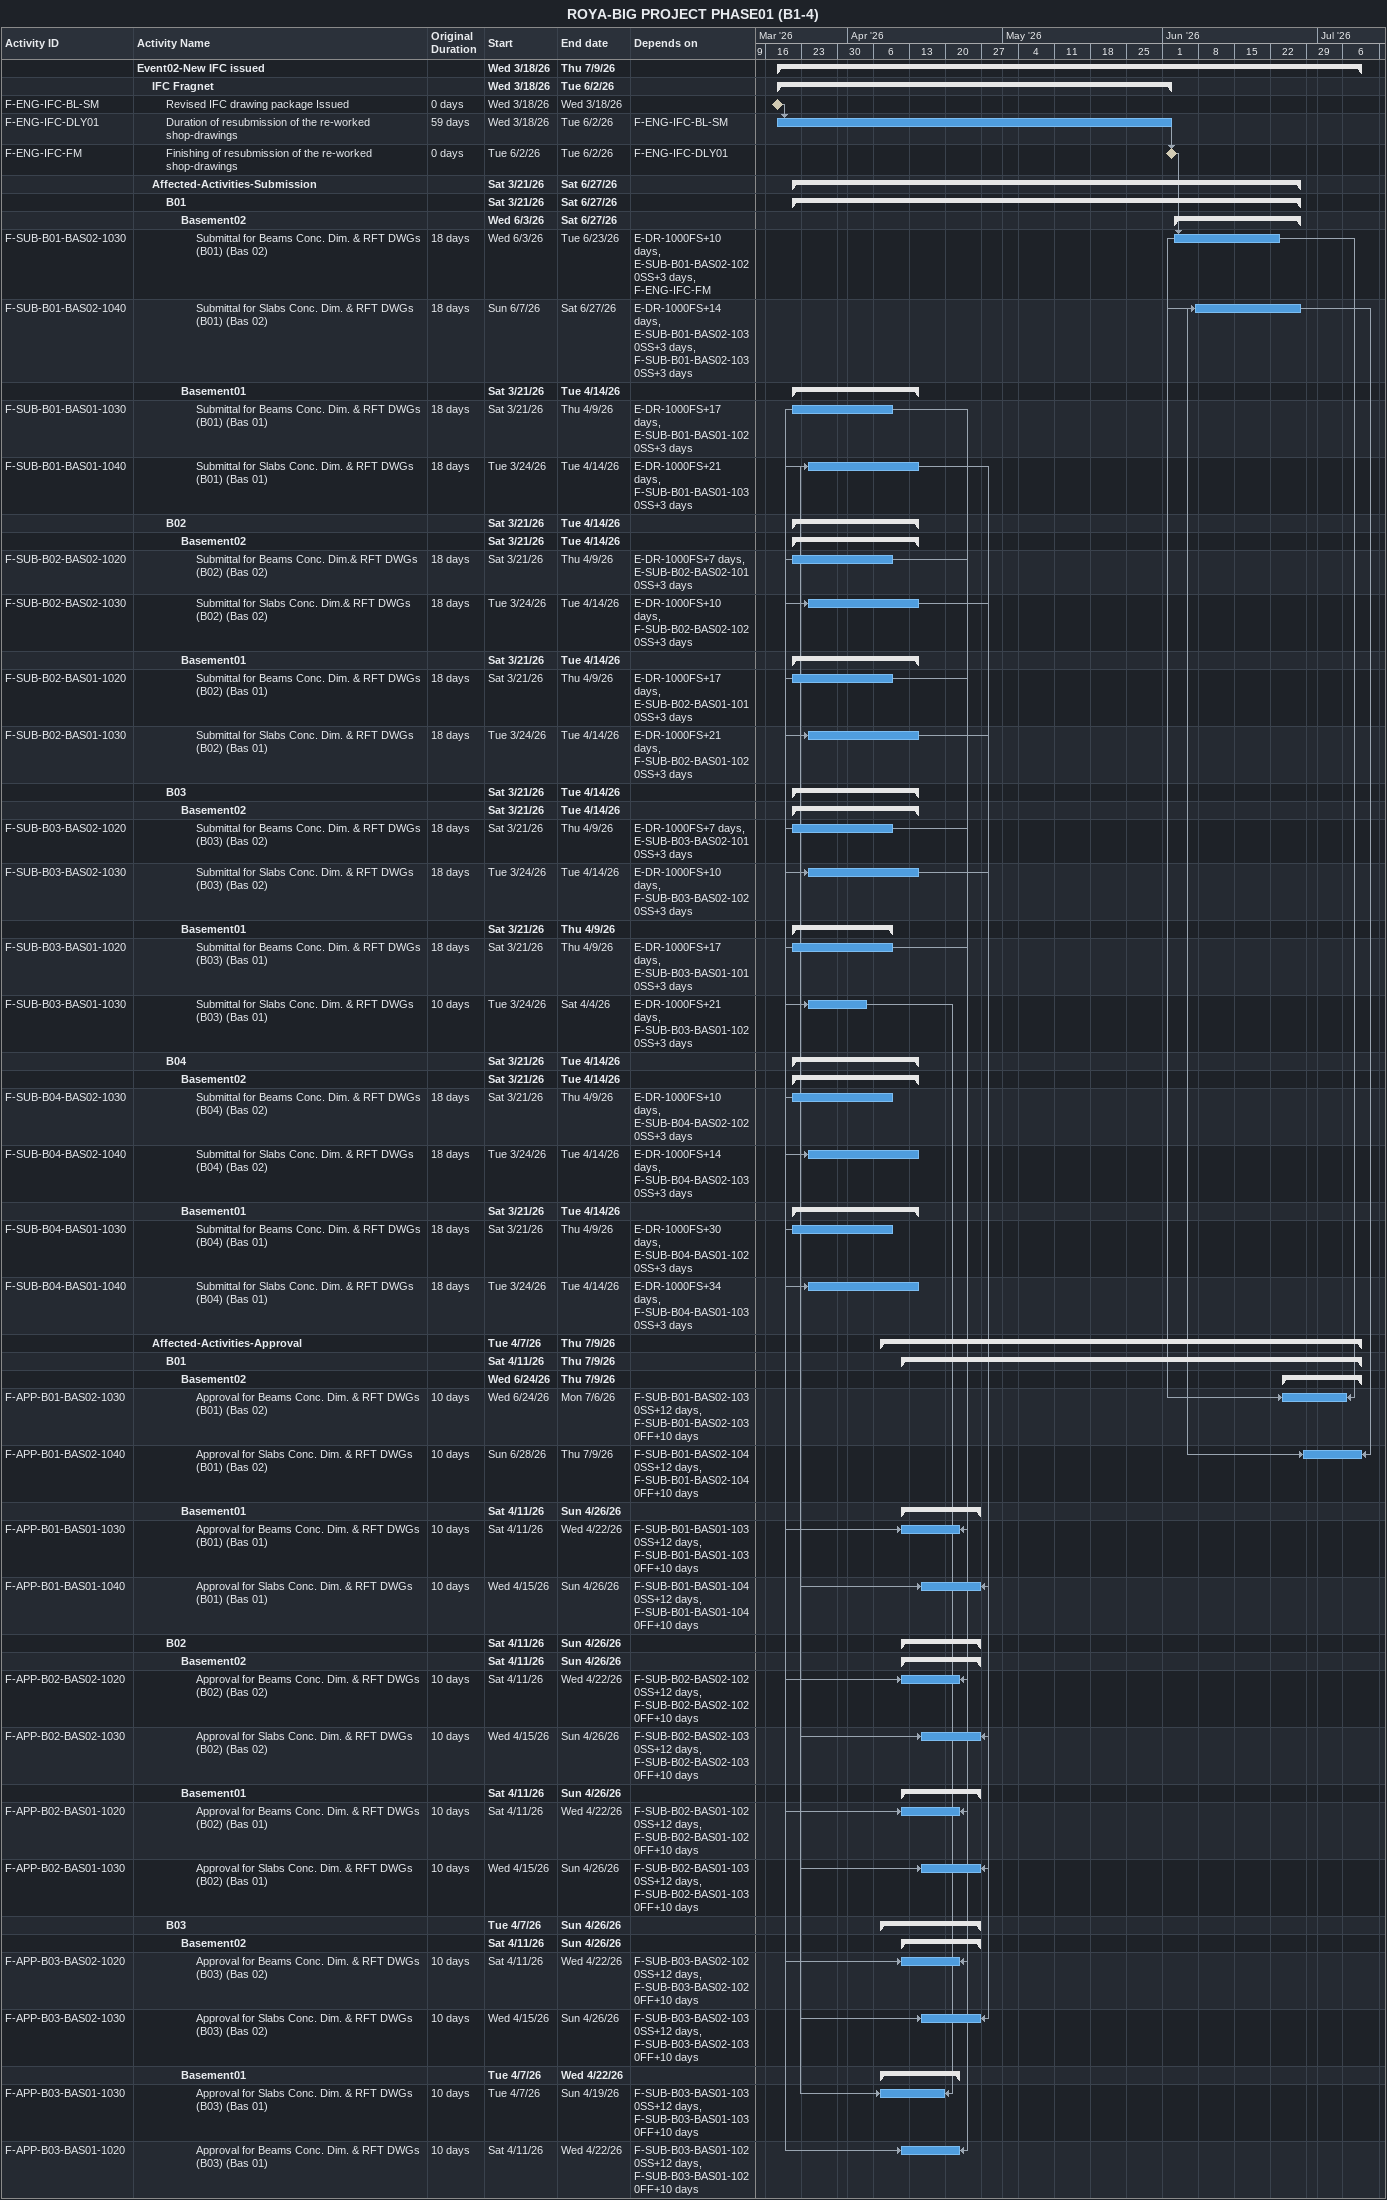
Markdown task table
ROYA-BIG PROJECT PHASE01 (B1-4)

| ID | Level | Task | Original duration | Start | Finish | Predecessors |
|---|---|---|---|---|---|---|
|  | 1 | **Event02-New IFC issued** |  | 2026-03-18 | 2026-07-09 |  |
|  | 2 | **IFC Fragnet** |  | 2026-03-18 | 2026-06-02 |  |
| F-ENG-IFC-BL-SM | 3 | Revised IFC drawing package Issued | 0d | 2026-03-18 | 2026-03-18 |  |
| F-ENG-IFC-DLY01 | 3 | Duration of resubmission of the re-worked shop-drawings | 59d | 2026-03-18 | 2026-06-02 | F-ENG-IFC-BL-SM |
| F-ENG-IFC-FM | 3 | Finishing of resubmission of the re-worked shop-drawings | 0d | 2026-06-02 | 2026-06-02 | F-ENG-IFC-DLY01 |
|  | 2 | **Affected-Activities-Submission** |  | 2026-03-21 | 2026-06-27 |  |
|  | 3 | **B01** |  | 2026-03-21 | 2026-06-27 |  |
|  | 4 | **Basement02** |  | 2026-06-03 | 2026-06-27 |  |
| F-SUB-B01-BAS02-1030 | 5 | Submittal for Beams Conc. Dim. & RFT DWGs (B01) (Bas 02) | 18d | 2026-06-03 | 2026-06-23 | E-DR-1000FS+10d, E-SUB-B01-BAS02-1020SS+3d, F-ENG-IFC-FM |
| F-SUB-B01-BAS02-1040 | 5 | Submittal for Slabs Conc. Dim. & RFT DWGs (B01) (Bas 02) | 18d | 2026-06-07 | 2026-06-27 | E-DR-1000FS+14d, E-SUB-B01-BAS02-1030SS+3d, F-SUB-B01-BAS02-1030SS+3d |
|  | 4 | **Basement01** |  | 2026-03-21 | 2026-04-14 |  |
| F-SUB-B01-BAS01-1030 | 5 | Submittal for Beams Conc. Dim. & RFT DWGs (B01) (Bas 01) | 18d | 2026-03-21 | 2026-04-09 | E-DR-1000FS+17d, E-SUB-B01-BAS01-1020SS+3d |
| F-SUB-B01-BAS01-1040 | 5 | Submittal for Slabs Conc. Dim. & RFT DWGs (B01) (Bas 01) | 18d | 2026-03-24 | 2026-04-14 | E-DR-1000FS+21d, F-SUB-B01-BAS01-1030SS+3d |
|  | 3 | **B02** |  | 2026-03-21 | 2026-04-14 |  |
|  | 4 | **Basement02** |  | 2026-03-21 | 2026-04-14 |  |
| F-SUB-B02-BAS02-1020 | 5 | Submittal for Beams Conc. Dim.& RFT DWGs (B02) (Bas 02) | 18d | 2026-03-21 | 2026-04-09 | E-DR-1000FS+7d, E-SUB-B02-BAS02-1010SS+3d |
| F-SUB-B02-BAS02-1030 | 5 | Submittal for Slabs Conc. Dim.& RFT DWGs (B02) (Bas 02) | 18d | 2026-03-24 | 2026-04-14 | E-DR-1000FS+10d, F-SUB-B02-BAS02-1020SS+3d |
|  | 4 | **Basement01** |  | 2026-03-21 | 2026-04-14 |  |
| F-SUB-B02-BAS01-1020 | 5 | Submittal for Beams Conc. Dim. & RFT DWGs (B02) (Bas 01) | 18d | 2026-03-21 | 2026-04-09 | E-DR-1000FS+17d, E-SUB-B02-BAS01-1010SS+3d |
| F-SUB-B02-BAS01-1030 | 5 | Submittal for Slabs Conc. Dim. & RFT DWGs (B02) (Bas 01) | 18d | 2026-03-24 | 2026-04-14 | E-DR-1000FS+21d, F-SUB-B02-BAS01-1020SS+3d |
|  | 3 | **B03** |  | 2026-03-21 | 2026-04-14 |  |
|  | 4 | **Basement02** |  | 2026-03-21 | 2026-04-14 |  |
| F-SUB-B03-BAS02-1020 | 5 | Submittal for Beams Conc. Dim. & RFT DWGs (B03) (Bas 02) | 18d | 2026-03-21 | 2026-04-09 | E-DR-1000FS+7d, E-SUB-B03-BAS02-1010SS+3d |
| F-SUB-B03-BAS02-1030 | 5 | Submittal for Slabs Conc. Dim. & RFT DWGs (B03) (Bas 02) | 18d | 2026-03-24 | 2026-04-14 | E-DR-1000FS+10d, F-SUB-B03-BAS02-1020SS+3d |
|  | 4 | **Basement01** |  | 2026-03-21 | 2026-04-09 |  |
| F-SUB-B03-BAS01-1020 | 5 | Submittal for Beams Conc. Dim. & RFT DWGs (B03) (Bas 01) | 18d | 2026-03-21 | 2026-04-09 | E-DR-1000FS+17d, E-SUB-B03-BAS01-1010SS+3d |
| F-SUB-B03-BAS01-1030 | 5 | Submittal for Slabs Conc. Dim. & RFT DWGs (B03) (Bas 01) | 10d | 2026-03-24 | 2026-04-04 | E-DR-1000FS+21d, F-SUB-B03-BAS01-1020SS+3d |
|  | 3 | **B04** |  | 2026-03-21 | 2026-04-14 |  |
|  | 4 | **Basement02** |  | 2026-03-21 | 2026-04-14 |  |
| F-SUB-B04-BAS02-1030 | 5 | Submittal for Beams Conc. Dim. & RFT DWGs (B04) (Bas 02) | 18d | 2026-03-21 | 2026-04-09 | E-DR-1000FS+10d, E-SUB-B04-BAS02-1020SS+3d |
| F-SUB-B04-BAS02-1040 | 5 | Submittal for Slabs Conc. Dim. & RFT DWGs (B04) (Bas 02) | 18d | 2026-03-24 | 2026-04-14 | E-DR-1000FS+14d, F-SUB-B04-BAS02-1030SS+3d |
|  | 4 | **Basement01** |  | 2026-03-21 | 2026-04-14 |  |
| F-SUB-B04-BAS01-1030 | 5 | Submittal for Beams Conc. Dim. & RFT DWGs (B04) (Bas 01) | 18d | 2026-03-21 | 2026-04-09 | E-DR-1000FS+30d, E-SUB-B04-BAS01-1020SS+3d |
| F-SUB-B04-BAS01-1040 | 5 | Submittal for Slabs Conc. Dim. & RFT DWGs (B04) (Bas 01) | 18d | 2026-03-24 | 2026-04-14 | E-DR-1000FS+34d, F-SUB-B04-BAS01-1030SS+3d |
|  | 2 | **Affected-Activities-Approval** |  | 2026-04-07 | 2026-07-09 |  |
|  | 3 | **B01** |  | 2026-04-11 | 2026-07-09 |  |
|  | 4 | **Basement02** |  | 2026-06-24 | 2026-07-09 |  |
| F-APP-B01-BAS02-1030 | 5 | Approval for Beams Conc. Dim. & RFT DWGs (B01) (Bas 02) | 10d | 2026-06-24 | 2026-07-06 | F-SUB-B01-BAS02-1030SS+12d, F-SUB-B01-BAS02-1030FF+10d |
| F-APP-B01-BAS02-1040 | 5 | Approval for Slabs Conc. Dim. & RFT DWGs (B01) (Bas 02) | 10d | 2026-06-28 | 2026-07-09 | F-SUB-B01-BAS02-1040SS+12d, F-SUB-B01-BAS02-1040FF+10d |
|  | 4 | **Basement01** |  | 2026-04-11 | 2026-04-26 |  |
| F-APP-B01-BAS01-1030 | 5 | Approval for Beams Conc. Dim. & RFT DWGs (B01) (Bas 01) | 10d | 2026-04-11 | 2026-04-22 | F-SUB-B01-BAS01-1030SS+12d, F-SUB-B01-BAS01-1030FF+10d |
| F-APP-B01-BAS01-1040 | 5 | Approval for Slabs Conc. Dim. & RFT DWGs (B01) (Bas 01) | 10d | 2026-04-15 | 2026-04-26 | F-SUB-B01-BAS01-1040SS+12d, F-SUB-B01-BAS01-1040FF+10d |
|  | 3 | **B02** |  | 2026-04-11 | 2026-04-26 |  |
|  | 4 | **Basement02** |  | 2026-04-11 | 2026-04-26 |  |
| F-APP-B02-BAS02-1020 | 5 | Approval for Beams Conc. Dim. & RFT DWGs (B02) (Bas 02) | 10d | 2026-04-11 | 2026-04-22 | F-SUB-B02-BAS02-1020SS+12d, F-SUB-B02-BAS02-1020FF+10d |
| F-APP-B02-BAS02-1030 | 5 | Approval for Slabs Conc. Dim. & RFT DWGs (B02) (Bas 02) | 10d | 2026-04-15 | 2026-04-26 | F-SUB-B02-BAS02-1030SS+12d, F-SUB-B02-BAS02-1030FF+10d |
|  | 4 | **Basement01** |  | 2026-04-11 | 2026-04-26 |  |
| F-APP-B02-BAS01-1020 | 5 | Approval for Beams Conc. Dim. & RFT DWGs (B02) (Bas 01) | 10d | 2026-04-11 | 2026-04-22 | F-SUB-B02-BAS01-1020SS+12d, F-SUB-B02-BAS01-1020FF+10d |
| F-APP-B02-BAS01-1030 | 5 | Approval for Slabs Conc. Dim. & RFT DWGs (B02) (Bas 01) | 10d | 2026-04-15 | 2026-04-26 | F-SUB-B02-BAS01-1030SS+12d, F-SUB-B02-BAS01-1030FF+10d |
|  | 3 | **B03** |  | 2026-04-07 | 2026-04-26 |  |
|  | 4 | **Basement02** |  | 2026-04-11 | 2026-04-26 |  |
| F-APP-B03-BAS02-1020 | 5 | Approval for Beams Conc. Dim. & RFT DWGs (B03) (Bas 02) | 10d | 2026-04-11 | 2026-04-22 | F-SUB-B03-BAS02-1020SS+12d, F-SUB-B03-BAS02-1020FF+10d |
| F-APP-B03-BAS02-1030 | 5 | Approval for Slabs Conc. Dim. & RFT DWGs (B03) (Bas 02) | 10d | 2026-04-15 | 2026-04-26 | F-SUB-B03-BAS02-1030SS+12d, F-SUB-B03-BAS02-1030FF+10d |
|  | 4 | **Basement01** |  | 2026-04-07 | 2026-04-22 |  |
| F-APP-B03-BAS01-1030 | 5 | Approval for Slabs Conc. Dim. & RFT DWGs (B03) (Bas 01) | 10d | 2026-04-07 | 2026-04-19 | F-SUB-B03-BAS01-1030SS+12d, F-SUB-B03-BAS01-1030FF+10d |
| F-APP-B03-BAS01-1020 | 5 | Approval for Beams Conc. Dim. & RFT DWGs (B03) (Bas 01) | 10d | 2026-04-11 | 2026-04-22 | F-SUB-B03-BAS01-1020SS+12d, F-SUB-B03-BAS01-1020FF+10d |
